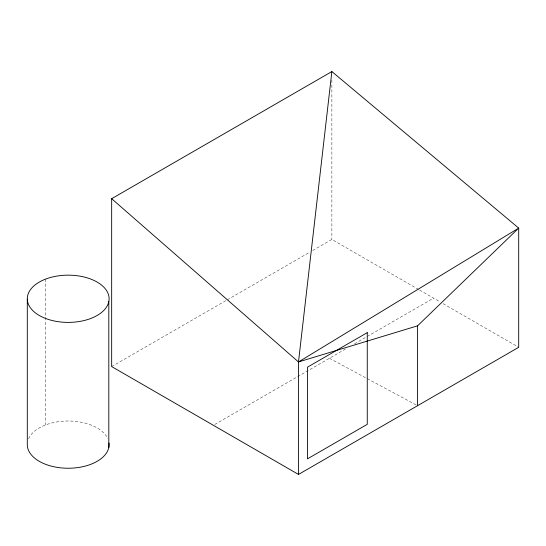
<?xml version="1.0" encoding="UTF-8"?>
<svg xmlns="http://www.w3.org/2000/svg" width="546" height="546" viewBox="0 0 546 546"><rect width="100%" height="100%" fill="white"/><g stroke="black" fill="none" stroke-linecap="round" stroke-linejoin="round"><path stroke-width="0.41" stroke-dasharray="2.73 2.05" d="M111.664 366.578L226.556 300.245M227.293 299.822L309.78 252.197M312.728 250.498L331.872 239.441L418.837 289.646M214.831 424.447L347.16 348.041M354.552 343.782L366.366 336.957M367.103 336.534L433.572 298.157M329.436 358.278L416.072 404.886M419.574 290.069L440.178 301.972M443.113 303.665L518.7 347.304M331.872 80.085L331.872 239.441M45.571 279.102L45.571 424.952M28.576 438.759A40.909 23.621 0 0 1 68.066 421.007A40.909 23.621 0 0 1 107.76 438.602"/><path stroke-width="0.82" d="M298.491 474.44L298.491 361.957L331.872 71.56L518.7 228.105L518.7 347.304L298.491 474.44L111.664 366.578L111.664 198.696L331.872 71.56M298.491 361.957L417.567 325.832L518.7 228.105L298.491 361.957L111.664 198.696M417.567 325.832L417.567 405.692M108.811 301.651A40.909 23.621 0 0 1 43.591 317.642A40.909 23.621 0 0 1 52.211 277.034A40.909 23.621 0 0 1 108.811 301.651L108.811 447.502M27.3 299.167L27.3 445.017A40.909 23.621 0 0 0 69.929 468.222A40.909 23.621 0 0 0 109.016 443.024M367.26 332.65L307.494 367.158L307.494 458.852L367.26 424.344L367.26 332.65"/></g></svg>
